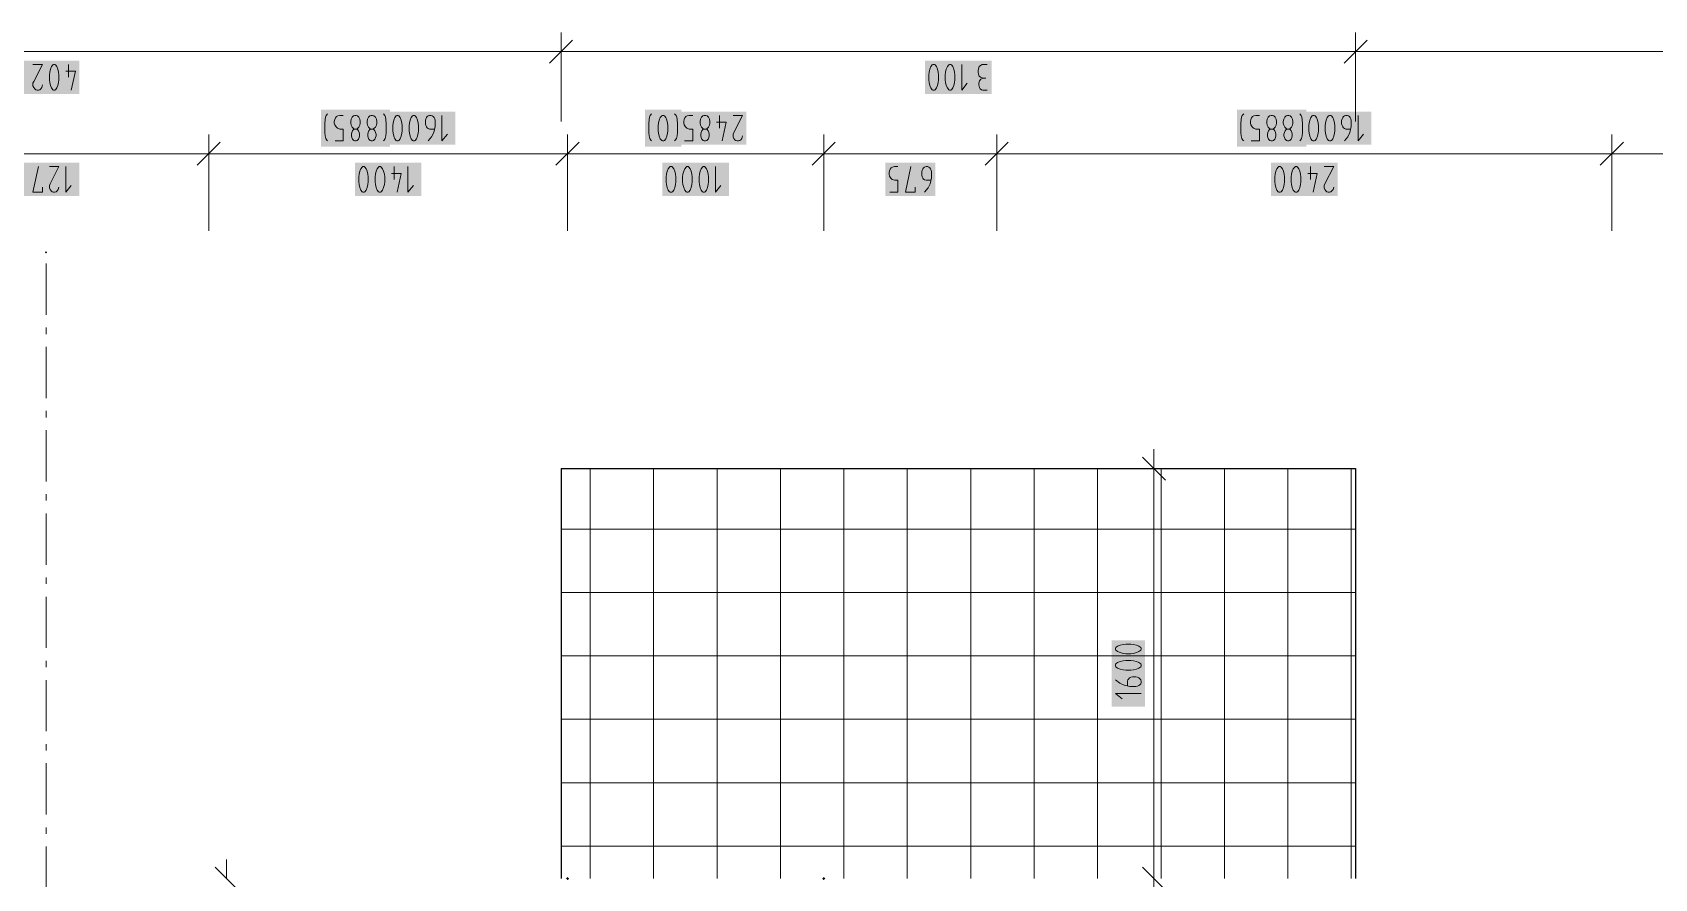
# Model space of a CAD drawing. Header units: millimetres. Extents: x 0 to 594, y 0 to 420.
# Drawn here: x 349.9 to 407.9, y 317 to 347.2 of the extents above; entities that cross this region are included whole.
import ezdxf

# ---------------------------------------------------------------- set-up
doc = ezdxf.new("R2010")
doc.units = ezdxf.units.MM
doc.header["$LTSCALE"] = 8
for name, color, linetype in [('PDF_Koty delkove', 7, 'Continuous'), ('PDF_Obecne 0.25', 7, 'Continuous'), ('PDF_Osy hlavni', 7, 'Continuous'), ('PDF_Srafy', 7, 'Continuous'), ('PDF_Steny sendvic', 7, 'Continuous')]:
    doc.layers.add(name, color=color, linetype=linetype)

msp = doc.modelspace()

# ---------------------------------------------------------------- linework, layer by layer
at = {"layer": 'PDF_Koty delkove', "lineweight": 18}
for points in [[(369.252, 346.921), (368.427, 346.097)], [(368.84, 347.196), (368.84, 346.509), (368.84, 345.822)], [(397.644, 346.921), (396.82, 346.097)], [(397.232, 347.196), (397.232, 346.509), (397.232, 345.822)], [(527.974, 346.509), (471.922, 346.509), (462.114, 346.509), (428.326, 346.509), (397.232, 346.509), (368.84, 346.509), (332.021, 346.509), (303.629, 346.509), (287.51, 346.509), (267.721, 346.509), (262.8, 346.509)], [(368.84, 346.509), (368.84, 346.189)], [(368.84, 346.189), (368.84, 344.01)], [(397.232, 346.509), (397.232, 346.189), (397.232, 344.01)], [(349.965, 346.051), (350.308, 346.051), (349.99, 345.44), (349.965, 345.379), (349.965, 345.287), (349.99, 345.227), (350.026, 345.181), (350.063, 345.15), (350.112, 345.135), (350.161, 345.135), (350.21, 345.15), (350.247, 345.181), (350.283, 345.227), (350.308, 345.318)], [(350.553, 345.684), (350.553, 345.501), (350.565, 345.41), (350.589, 345.303), (350.626, 345.211), (350.674, 345.15), (350.699, 345.135), (350.748, 345.135), (350.773, 345.15), (350.821, 345.211), (350.858, 345.303), (350.883, 345.41), (350.895, 345.501), (350.895, 345.684), (350.883, 345.776), (350.858, 345.883), (350.821, 345.974), (350.773, 346.036), (350.748, 346.051), (350.699, 346.051), (350.674, 346.036), (350.626, 345.974), (350.589, 345.883), (350.565, 345.776), (350.553, 345.684)], [(351.14, 345.807), (351.482, 345.807), (351.335, 345.135)], [(351.237, 346.051), (351.237, 345.593)], [(382.571, 345.684), (382.571, 345.501), (382.583, 345.41), (382.607, 345.303), (382.644, 345.211), (382.692, 345.15), (382.717, 345.135), (382.766, 345.135), (382.791, 345.15), (382.839, 345.211), (382.876, 345.303), (382.901, 345.41), (382.913, 345.501), (382.913, 345.684), (382.901, 345.776), (382.876, 345.883), (382.839, 345.974), (382.791, 346.036), (382.766, 346.051), (382.717, 346.051), (382.692, 346.036), (382.644, 345.974), (382.607, 345.883), (382.583, 345.776), (382.571, 345.684)], [(383.158, 346.051), (383.158, 345.135), (383.353, 345.379)], [(384.063, 346.051), (383.892, 346.051), (383.831, 346.02), (383.782, 345.974), (383.757, 345.898), (383.745, 345.837), (383.745, 345.776), (383.757, 345.7), (383.782, 345.639), (383.831, 345.593), (383.916, 345.562)], [(384.063, 345.135), (383.916, 345.135), (383.867, 345.15), (383.818, 345.181), (383.793, 345.227), (383.769, 345.318), (383.769, 345.379), (383.793, 345.471), (383.842, 345.532), (383.916, 345.562), (384.013, 345.562)], [(360.491, 343.317), (360.466, 343.347), (360.43, 343.409), (360.406, 343.499), (360.393, 343.622), (360.393, 343.927), (360.406, 344.08), (360.417, 344.171), (360.442, 344.233), (360.491, 344.293)], [(360.748, 343.897), (360.735, 343.957), (360.735, 344.019), (360.748, 344.08), (360.772, 344.14), (360.809, 344.186), (360.857, 344.217), (360.93, 344.233), (361.053, 344.233)], [(360.76, 343.317), (361.053, 343.317), (361.053, 343.744), (360.93, 343.744), (360.845, 343.775), (360.796, 343.821), (360.748, 343.897)], [(362.494, 344.293), (362.543, 344.233), (362.567, 344.171), (362.579, 344.08), (362.592, 343.927), (362.592, 343.622), (362.579, 343.499), (362.554, 343.409), (362.518, 343.347), (362.494, 343.317)], [(363.04, 344.217), (363.015, 344.233), (362.967, 344.233), (362.942, 344.217), (362.894, 344.156), (362.857, 344.064), (362.833, 343.957), (362.82, 343.866)], [(362.82, 343.866), (362.82, 343.682), (362.833, 343.592), (362.857, 343.485), (362.894, 343.393), (362.942, 343.332), (362.967, 343.317), (363.015, 343.317), (363.04, 343.332), (363.089, 343.393), (363.125, 343.485), (363.15, 343.592), (363.163, 343.682), (363.163, 343.866), (363.15, 343.957), (363.125, 344.064), (363.089, 344.156), (363.04, 344.217)], [(364.31, 343.744), (364.139, 343.744), (364.09, 343.759), (364.054, 343.79), (364.029, 343.821), (364.005, 343.866), (363.993, 343.927), (363.993, 344.049), (364.005, 344.11), (364.029, 344.156), (364.054, 344.186), (364.09, 344.217), (364.139, 344.233), (364.188, 344.233)], [(364.188, 344.233), (364.237, 344.217), (364.273, 344.186), (364.298, 344.156), (364.323, 344.11), (364.335, 344.049), (364.335, 343.835), (364.286, 343.622), (364.213, 343.469), (364.09, 343.317)], [(364.579, 344.233), (364.579, 343.317), (364.774, 343.561)], [(372.068, 343.317), (372.043, 343.347), (372.007, 343.409), (371.982, 343.499), (371.97, 343.622), (371.97, 343.927), (371.982, 344.08), (371.994, 344.171), (372.019, 344.233), (372.068, 344.293)], [(372.312, 343.682), (372.325, 343.592), (372.349, 343.485), (372.385, 343.393), (372.434, 343.332), (372.459, 343.317), (372.507, 343.317), (372.532, 343.332), (372.58, 343.393), (372.617, 343.485), (372.642, 343.592), (372.654, 343.682), (372.654, 343.866), (372.642, 343.957), (372.617, 344.064), (372.58, 344.156), (372.532, 344.217), (372.507, 344.233), (372.459, 344.233), (372.434, 344.217), (372.385, 344.156), (372.349, 344.064), (372.325, 343.957), (372.312, 343.866)], [(372.312, 343.866), (372.312, 343.682)], [(372.898, 344.293), (372.947, 344.233), (372.971, 344.171), (372.984, 344.08), (372.996, 343.927), (372.996, 343.622), (372.984, 343.499), (372.959, 343.409), (372.922, 343.347), (372.898, 343.317)], [(373.249, 343.317), (373.542, 343.317), (373.542, 343.744), (373.42, 343.744), (373.335, 343.775), (373.286, 343.821), (373.237, 343.897), (373.225, 343.957), (373.225, 344.019), (373.237, 344.08), (373.262, 344.14), (373.298, 344.186), (373.347, 344.217), (373.42, 344.233), (373.542, 344.233)], [(374.104, 344.171), (374.055, 344.217), (374.006, 344.233), (373.958, 344.233), (373.908, 344.217), (373.859, 344.171), (373.823, 344.095), (373.811, 344.019)], [(373.811, 344.019), (373.811, 343.957), (373.823, 343.881), (373.859, 343.805), (373.908, 343.759), (373.933, 343.744), (374.031, 343.744), (374.055, 343.759), (374.104, 343.805), (374.141, 343.881), (374.153, 343.957), (374.153, 344.019), (374.141, 344.095), (374.104, 344.171)], [(374.397, 343.988), (374.739, 343.988), (374.592, 343.317)], [(374.495, 344.233), (374.495, 343.775)], [(374.983, 344.233), (375.326, 344.233), (375.008, 343.622), (374.983, 343.561), (374.983, 343.469), (375.008, 343.409), (375.044, 343.363), (375.081, 343.332), (375.13, 343.317), (375.178, 343.317), (375.227, 343.332), (375.264, 343.363), (375.301, 343.409), (375.326, 343.499)], [(393.209, 343.347), (393.172, 343.409), (393.148, 343.499), (393.136, 343.622), (393.136, 343.927), (393.148, 344.08), (393.16, 344.171), (393.185, 344.233), (393.234, 344.293)], [(393.502, 343.317), (393.795, 343.317), (393.795, 343.744), (393.673, 343.744), (393.588, 343.775), (393.539, 343.821), (393.49, 343.897), (393.478, 343.957), (393.478, 344.019), (393.49, 344.08), (393.515, 344.14), (393.551, 344.186), (393.6, 344.217), (393.673, 344.233), (393.795, 344.233)], [(394.162, 343.759), (394.186, 343.744), (394.284, 343.744), (394.308, 343.759), (394.357, 343.805), (394.394, 343.881), (394.406, 343.957), (394.406, 344.019), (394.394, 344.095), (394.357, 344.171), (394.308, 344.217), (394.259, 344.233), (394.211, 344.233), (394.162, 344.217), (394.113, 344.171), (394.077, 344.095), (394.064, 344.019)], [(394.064, 344.019), (394.064, 343.957), (394.077, 343.881), (394.113, 343.805), (394.162, 343.759)], [(395.236, 344.293), (395.285, 344.233), (395.31, 344.171)], [(395.31, 344.171), (395.322, 344.08), (395.334, 343.927), (395.334, 343.622), (395.322, 343.499), (395.297, 343.409), (395.26, 343.347), (395.236, 343.317)], [(397.053, 343.744), (396.882, 343.744), (396.833, 343.759), (396.796, 343.79), (396.772, 343.821), (396.748, 343.866), (396.735, 343.927), (396.735, 344.049), (396.748, 344.11), (396.772, 344.156), (396.796, 344.186), (396.833, 344.217), (396.882, 344.233), (396.93, 344.233), (396.979, 344.217), (397.016, 344.186), (397.04, 344.156), (397.065, 344.11), (397.078, 344.049), (397.078, 343.835), (397.029, 343.622), (396.955, 343.469), (396.833, 343.317)], [(397.322, 344.233), (397.322, 343.317), (397.517, 343.561)], [(356.658, 343.271), (355.834, 342.447)], [(356.246, 343.546), (356.246, 342.859), (356.246, 342.172)], [(361.541, 343.744), (361.566, 343.728), (361.602, 343.682), (361.626, 343.622), (361.639, 343.561), (361.639, 343.499), (361.626, 343.439), (361.602, 343.377), (361.553, 343.332), (361.516, 343.317), (361.468, 343.317), (361.431, 343.332), (361.382, 343.377), (361.358, 343.439), (361.346, 343.499), (361.346, 343.561), (361.358, 343.622), (361.382, 343.682), (361.419, 343.728), (361.443, 343.744)], [(362.127, 343.744), (362.152, 343.728), (362.188, 343.682), (362.212, 343.622), (362.225, 343.561), (362.225, 343.499), (362.212, 343.439), (362.188, 343.377), (362.139, 343.332), (362.103, 343.317), (362.054, 343.317), (362.018, 343.332), (361.968, 343.377), (361.944, 343.439), (361.932, 343.499)], [(361.932, 343.499), (361.932, 343.561), (361.944, 343.622), (361.968, 343.682), (362.005, 343.728), (362.029, 343.744)], [(369.481, 343.271), (368.656, 342.447)], [(369.069, 343.546), (369.069, 342.859), (369.069, 342.172)], [(374.031, 343.744), (374.055, 343.728), (374.092, 343.682), (374.116, 343.622), (374.128, 343.561), (374.128, 343.499), (374.116, 343.439), (374.092, 343.377), (374.043, 343.332), (374.006, 343.317), (373.958, 343.317), (373.921, 343.332), (373.872, 343.377), (373.848, 343.439), (373.835, 343.499), (373.835, 343.561), (373.848, 343.622), (373.872, 343.682), (373.908, 343.728), (373.933, 343.744)], [(378.639, 343.271), (377.815, 342.447)], [(378.227, 343.546), (378.227, 342.859), (378.227, 342.172)], [(384.822, 343.271), (383.997, 342.447)], [(384.41, 342.859), (384.41, 343.546)], [(393.234, 343.317), (393.209, 343.347)], [(394.284, 343.744), (394.308, 343.728), (394.345, 343.682), (394.369, 343.622), (394.381, 343.561), (394.381, 343.499), (394.369, 343.439), (394.345, 343.377), (394.296, 343.332), (394.259, 343.317), (394.211, 343.317), (394.174, 343.332), (394.125, 343.377), (394.101, 343.439), (394.088, 343.499), (394.088, 343.561), (394.101, 343.622), (394.125, 343.682), (394.162, 343.728), (394.186, 343.744)], [(394.87, 343.744), (394.894, 343.728), (394.931, 343.682), (394.955, 343.622), (394.968, 343.561), (394.968, 343.499), (394.955, 343.439), (394.931, 343.377), (394.882, 343.332), (394.845, 343.317), (394.797, 343.317), (394.76, 343.332), (394.711, 343.377), (394.687, 343.439), (394.674, 343.499), (394.674, 343.561), (394.687, 343.622), (394.711, 343.682), (394.748, 343.728), (394.772, 343.744)], [(406.803, 343.271), (405.978, 342.447)], [(406.391, 343.546), (406.391, 342.859), (406.391, 342.172)], [(415.504, 342.859), (406.391, 342.859), (384.41, 342.859), (378.227, 342.859), (369.069, 342.859), (356.246, 342.859), (344.615, 342.859), (331.792, 342.859), (322.634, 342.859), (316.497, 342.859), (294.516, 342.859), (285.586, 342.859), (269.101, 342.859), (267.721, 342.859), (262.8, 342.859)], [(356.246, 342.859), (356.246, 342.538), (356.246, 340.111)], [(369.069, 342.859), (369.069, 342.538), (369.069, 340.111)], [(378.227, 342.859), (378.227, 342.538), (378.227, 340.111)], [(384.41, 342.859), (384.41, 342.172)], [(384.41, 342.859), (384.41, 342.538), (384.41, 340.111)], [(406.391, 342.859), (406.391, 342.538), (406.391, 340.111)], [(350.308, 341.667), (350.308, 341.485), (349.965, 341.485), (350.161, 342.401)], [(350.553, 342.401), (350.895, 342.401), (350.577, 341.79), (350.553, 341.729), (350.553, 341.637), (350.577, 341.577), (350.613, 341.531), (350.65, 341.5), (350.699, 341.485), (350.748, 341.485), (350.797, 341.5), (350.834, 341.531), (350.87, 341.577), (350.895, 341.667)], [(351.14, 342.401), (351.14, 341.485), (351.335, 341.729)], [(362.535, 342.034), (362.523, 342.125), (362.498, 342.233), (362.461, 342.324), (362.413, 342.386), (362.388, 342.401), (362.339, 342.401), (362.314, 342.386), (362.266, 342.324), (362.229, 342.233), (362.205, 342.125), (362.192, 342.034)], [(362.192, 342.034), (362.192, 341.851), (362.205, 341.76), (362.229, 341.653), (362.266, 341.561), (362.314, 341.5), (362.339, 341.485), (362.388, 341.485), (362.413, 341.5), (362.461, 341.561), (362.498, 341.653), (362.523, 341.76), (362.535, 341.851), (362.535, 342.034)], [(362.779, 342.157), (363.122, 342.157), (362.975, 341.485)], [(362.877, 342.401), (362.877, 341.943)], [(363.367, 342.401), (363.367, 341.485), (363.562, 341.729)], [(372.633, 341.653), (372.669, 341.561), (372.718, 341.5), (372.743, 341.485), (372.791, 341.485), (372.816, 341.5), (372.864, 341.561), (372.901, 341.653), (372.926, 341.76), (372.939, 341.851), (372.939, 342.034), (372.926, 342.125), (372.901, 342.233), (372.864, 342.324), (372.816, 342.386), (372.791, 342.401), (372.743, 342.401), (372.718, 342.386), (372.669, 342.324), (372.633, 342.233), (372.608, 342.125), (372.596, 342.034)], [(372.596, 342.034), (372.596, 341.851), (372.608, 341.76), (372.633, 341.653)], [(373.77, 342.034), (373.77, 341.851), (373.782, 341.76), (373.807, 341.653), (373.843, 341.561), (373.892, 341.5), (373.917, 341.485), (373.965, 341.485), (373.99, 341.5), (374.039, 341.561), (374.075, 341.653), (374.1, 341.76), (374.113, 341.851), (374.113, 342.034), (374.1, 342.125), (374.075, 342.233), (374.039, 342.324), (373.99, 342.386), (373.965, 342.401), (373.917, 342.401), (373.892, 342.386), (373.843, 342.324), (373.807, 342.233), (373.782, 342.125), (373.77, 342.034)], [(374.357, 342.401), (374.357, 341.485), (374.552, 341.729)], [(380.584, 341.485), (380.878, 341.485), (380.878, 341.912), (380.755, 341.912), (380.67, 341.943), (380.621, 341.989), (380.572, 342.065), (380.56, 342.125), (380.56, 342.187), (380.572, 342.248), (380.597, 342.309), (380.633, 342.354), (380.682, 342.386), (380.755, 342.401), (380.878, 342.401)], [(381.49, 341.667), (381.49, 341.485), (381.147, 341.485), (381.342, 342.401)], [(382.052, 341.912), (381.881, 341.912), (381.832, 341.928), (381.795, 341.958), (381.771, 341.989), (381.747, 342.034), (381.734, 342.095), (381.734, 342.217), (381.747, 342.278), (381.771, 342.324), (381.795, 342.354), (381.832, 342.386), (381.881, 342.401), (381.929, 342.401), (381.978, 342.386), (382.015, 342.354), (382.039, 342.324), (382.064, 342.278), (382.077, 342.217), (382.077, 342.004), (382.028, 341.79), (381.954, 341.637), (381.832, 341.485)], [(394.935, 342.034), (394.935, 341.851), (394.947, 341.76), (394.972, 341.653), (395.008, 341.561), (395.057, 341.5), (395.082, 341.485), (395.13, 341.485), (395.155, 341.5), (395.204, 341.561), (395.24, 341.653), (395.265, 341.76), (395.278, 341.851), (395.278, 342.034), (395.265, 342.125), (395.24, 342.233), (395.204, 342.324), (395.155, 342.386), (395.13, 342.401), (395.082, 342.401), (395.057, 342.386), (395.008, 342.324), (394.972, 342.233)], [(394.972, 342.233), (394.947, 342.125), (394.935, 342.034)], [(395.522, 342.157), (395.865, 342.157), (395.717, 341.485)], [(395.62, 342.401), (395.62, 341.943)], [(396.109, 342.401), (396.452, 342.401), (396.133, 341.79), (396.109, 341.729), (396.109, 341.637), (396.133, 341.577), (396.17, 341.531), (396.207, 341.5), (396.256, 341.485), (396.304, 341.485), (396.354, 341.5), (396.39, 341.531), (396.427, 341.577), (396.452, 341.667)], [(390.026, 331.61), (390.026, 332.297)], [(390.713, 331.61), (390.026, 331.61), (389.339, 331.61)], [(390.438, 331.198), (389.614, 332.022)], [(390.026, 236.313), (390.026, 238.603), (390.026, 241.075), (390.026, 242.5), (390.026, 268.231), (390.026, 269.559), (390.026, 313.476), (390.026, 316.956), (390.026, 331.61)], [(389.201, 325.335), (389.018, 325.335), (388.927, 325.323), (388.82, 325.298), (388.728, 325.262), (388.667, 325.213), (388.652, 325.188), (388.652, 325.14), (388.667, 325.115), (388.728, 325.066), (388.82, 325.03), (388.927, 325.005), (389.018, 324.992), (389.201, 324.992), (389.292, 325.005), (389.4, 325.03), (389.491, 325.066), (389.553, 325.115), (389.568, 325.14), (389.568, 325.188), (389.553, 325.213), (389.491, 325.262), (389.4, 325.298)], [(389.4, 325.298), (389.292, 325.323), (389.201, 325.335)], [(389.384, 323.818), (389.171, 323.818), (388.957, 323.867), (388.804, 323.941), (388.652, 324.063)], [(389.079, 323.843), (389.079, 324.014), (389.095, 324.063), (389.125, 324.1), (389.156, 324.124), (389.201, 324.148), (389.262, 324.161), (389.384, 324.161), (389.445, 324.148), (389.491, 324.124), (389.521, 324.1), (389.553, 324.063), (389.568, 324.014), (389.568, 323.966), (389.553, 323.916), (389.521, 323.88), (389.491, 323.856), (389.445, 323.831), (389.384, 323.818)], [(389.568, 323.574), (388.652, 323.574), (388.896, 323.379)], [(357.3, 316.544), (356.475, 317.368)], [(356.887, 316.956), (356.887, 317.643)], [(390.438, 316.544), (389.614, 317.368)]]:
    msp.add_lwpolyline(points, dxfattribs=at)
for points in [[(381.984, 345.684), (381.984, 345.501), (381.996, 345.41), (382.02, 345.303), (382.057, 345.211), (382.105, 345.15), (382.13, 345.135), (382.179, 345.135), (382.204, 345.15), (382.252, 345.211), (382.289, 345.303), (382.314, 345.41), (382.326, 345.501), (382.326, 345.684), (382.314, 345.776), (382.289, 345.883), (382.252, 345.974), (382.204, 346.036), (382.179, 346.051), (382.13, 346.051), (382.105, 346.036), (382.057, 345.974), (382.02, 345.883), (381.996, 345.776)], [(361.322, 344.019), (361.322, 343.957), (361.334, 343.881), (361.37, 343.805), (361.419, 343.759), (361.443, 343.744), (361.541, 343.744), (361.566, 343.759), (361.615, 343.805), (361.651, 343.881), (361.664, 343.957), (361.664, 344.019), (361.651, 344.095), (361.615, 344.171), (361.566, 344.217), (361.516, 344.233), (361.468, 344.233), (361.419, 344.217), (361.37, 344.171), (361.334, 344.095)], [(361.908, 344.019), (361.908, 343.957), (361.92, 343.881), (361.956, 343.805), (362.005, 343.759), (362.029, 343.744), (362.127, 343.744), (362.152, 343.759), (362.201, 343.805), (362.237, 343.881), (362.25, 343.957), (362.25, 344.019), (362.237, 344.095), (362.201, 344.171), (362.152, 344.217), (362.103, 344.233), (362.054, 344.233), (362.005, 344.217), (361.956, 344.171), (361.92, 344.095)], [(363.407, 343.866), (363.407, 343.682), (363.419, 343.592), (363.443, 343.485), (363.48, 343.393), (363.528, 343.332), (363.553, 343.317), (363.602, 343.317), (363.626, 343.332), (363.675, 343.393), (363.711, 343.485), (363.736, 343.592), (363.749, 343.682), (363.749, 343.866), (363.736, 343.957), (363.711, 344.064), (363.675, 344.156), (363.626, 344.217), (363.602, 344.233), (363.553, 344.233), (363.528, 344.217), (363.48, 344.156), (363.443, 344.064), (363.419, 343.957)], [(394.65, 344.019), (394.65, 343.957), (394.663, 343.881), (394.699, 343.805), (394.748, 343.759), (394.772, 343.744), (394.87, 343.744), (394.894, 343.759), (394.943, 343.805), (394.98, 343.881), (394.992, 343.957), (394.992, 344.019), (394.98, 344.095), (394.943, 344.171), (394.894, 344.217), (394.845, 344.233), (394.797, 344.233), (394.748, 344.217), (394.699, 344.171), (394.663, 344.095)], [(395.563, 343.866), (395.563, 343.682), (395.576, 343.592), (395.6, 343.485), (395.636, 343.393), (395.685, 343.332), (395.71, 343.317), (395.758, 343.317), (395.783, 343.332), (395.831, 343.393), (395.868, 343.485), (395.893, 343.592), (395.905, 343.682), (395.905, 343.866), (395.893, 343.957), (395.868, 344.064), (395.831, 344.156), (395.783, 344.217), (395.758, 344.233), (395.71, 344.233), (395.685, 344.217), (395.636, 344.156), (395.6, 344.064), (395.576, 343.957)], [(396.149, 343.866), (396.149, 343.682), (396.162, 343.592), (396.186, 343.485), (396.223, 343.393), (396.271, 343.332), (396.296, 343.317), (396.344, 343.317), (396.369, 343.332), (396.417, 343.393), (396.454, 343.485), (396.479, 343.592), (396.491, 343.682), (396.491, 343.866), (396.479, 343.957), (396.454, 344.064), (396.417, 344.156), (396.369, 344.217), (396.344, 344.233), (396.296, 344.233), (396.271, 344.217), (396.223, 344.156), (396.186, 344.064), (396.162, 343.957)], [(361.605, 342.034), (361.605, 341.851), (361.618, 341.76), (361.642, 341.653), (361.679, 341.561), (361.727, 341.5), (361.752, 341.485), (361.8, 341.485), (361.825, 341.5), (361.874, 341.561), (361.911, 341.653), (361.936, 341.76), (361.948, 341.851), (361.948, 342.034), (361.936, 342.125), (361.911, 342.233), (361.874, 342.324), (361.825, 342.386), (361.8, 342.401), (361.752, 342.401), (361.727, 342.386), (361.679, 342.324), (361.642, 342.233), (361.618, 342.125)], [(373.183, 342.034), (373.183, 341.851), (373.195, 341.76), (373.22, 341.653), (373.256, 341.561), (373.305, 341.5), (373.33, 341.485), (373.378, 341.485), (373.403, 341.5), (373.452, 341.561), (373.488, 341.653), (373.513, 341.76), (373.526, 341.851), (373.526, 342.034), (373.513, 342.125), (373.488, 342.233), (373.452, 342.324), (373.403, 342.386), (373.378, 342.401), (373.33, 342.401), (373.305, 342.386), (373.256, 342.324), (373.22, 342.233), (373.195, 342.125)], [(394.348, 342.034), (394.348, 341.851), (394.36, 341.76), (394.385, 341.653), (394.421, 341.561), (394.47, 341.5), (394.495, 341.485), (394.543, 341.485), (394.568, 341.5), (394.617, 341.561), (394.653, 341.653), (394.678, 341.76), (394.691, 341.851), (394.691, 342.034), (394.678, 342.125), (394.653, 342.233), (394.617, 342.324), (394.568, 342.386), (394.543, 342.401), (394.495, 342.401), (394.47, 342.386), (394.421, 342.324), (394.385, 342.233), (394.36, 342.125)], [(389.201, 324.748), (389.018, 324.748), (388.927, 324.735), (388.82, 324.711), (388.728, 324.675), (388.667, 324.626), (388.652, 324.601), (388.652, 324.553), (388.667, 324.528), (388.728, 324.479), (388.82, 324.443), (388.927, 324.418), (389.018, 324.405), (389.201, 324.405), (389.292, 324.418), (389.4, 324.443), (389.491, 324.479), (389.553, 324.528), (389.568, 324.553), (389.568, 324.601), (389.553, 324.626), (389.491, 324.675), (389.4, 324.711), (389.292, 324.735)]]:
    msp.add_lwpolyline(points, close=True, dxfattribs=at)
at = {"layer": 'PDF_Koty delkove', "color": 7, "lineweight": 18, "true_color": 0xffffff, "transparency": 33554559}
for points in [[(351.62, 346.189), (349.241, 346.189), (351.62, 344.998), (349.241, 344.998)], [(384.225, 346.189), (381.846, 346.189), (384.225, 344.998), (381.846, 344.998)], [(362.729, 344.431), (360.256, 344.431), (362.729, 343.119), (360.256, 343.119)], [(365.059, 344.37), (362.683, 344.37), (365.059, 343.18), (362.683, 343.18)], [(373.134, 344.431), (371.833, 344.431), (373.134, 343.119), (371.833, 343.119)], [(375.463, 344.37), (373.088, 344.37), (375.463, 343.18), (373.088, 343.18)], [(395.472, 344.431), (392.999, 344.431), (395.472, 343.119), (392.999, 343.119)], [(397.801, 344.37), (395.426, 344.37), (397.801, 343.18), (395.426, 343.18)], [(351.62, 342.538), (349.241, 342.538), (351.62, 341.348), (349.241, 341.348)], [(363.847, 342.538), (361.468, 342.538), (363.847, 341.348), (361.468, 341.348)], [(374.837, 342.538), (372.459, 342.538), (374.837, 341.348), (372.459, 341.348)], [(382.214, 342.538), (380.423, 342.538), (382.214, 341.348), (380.423, 341.348)], [(396.589, 342.538), (394.211, 342.538), (396.589, 341.348), (394.211, 341.348)], [(389.706, 323.094), (389.706, 325.472), (388.515, 323.094), (388.515, 325.472)]]:
    msp.add_solid(points, dxfattribs=at)
at = {"layer": 'PDF_Obecne 0.25', "lineweight": 25}
for points in [[(368.84, 331.61), (368.84, 316.956)], [(368.84, 331.61), (397.232, 331.61)], [(397.232, 331.61), (397.232, 316.956)]]:
    msp.add_lwpolyline(points, dxfattribs=at)
at = {"layer": 'PDF_Osy hlavni', "lineweight": 18}
for points in [[(350.431, 337.103), (350.431, 338.935)], [(350.431, 336.416), (350.431, 336.645)], [(350.431, 334.126), (350.431, 335.958)], [(350.431, 333.44), (350.431, 333.668)], [(350.431, 331.15), (350.431, 332.982)], [(350.431, 330.463), (350.431, 330.692)], [(350.431, 328.173), (350.431, 330.005)], [(350.431, 327.486), (350.431, 327.715)], [(350.431, 325.197), (350.431, 327.028)], [(350.431, 324.51), (350.431, 324.739)], [(350.431, 322.22), (350.431, 324.052)], [(350.431, 321.533), (350.431, 321.762)], [(350.431, 319.243), (350.431, 321.075)], [(350.431, 318.557), (350.431, 318.785)], [(350.431, 316.267), (350.431, 318.099)]]:
    msp.add_lwpolyline(points, dxfattribs=at)
at = {"layer": 'PDF_Osy hlavni', "lineweight": 18, "transparency": 33554559}
msp.add_solid([(350.431, 339.294), (350.389, 339.336), (350.472, 339.336), (350.431, 339.377)], dxfattribs=at)
at = {"layer": 'PDF_Srafy', "lineweight": 9}
for points in [[(381.213, 331.61), (381.213, 327.181), (376.679, 327.181), (372.146, 327.181), (368.84, 327.181)], [(378.946, 331.61), (378.946, 329.448), (374.412, 329.448), (369.879, 329.448), (368.84, 329.448)], [(385.746, 331.61), (385.746, 327.181), (385.746, 322.648), (385.746, 318.115), (381.213, 318.115), (376.679, 318.115), (372.146, 318.115), (368.84, 318.115)], [(369.879, 331.61), (369.879, 329.448), (369.879, 324.915), (369.879, 320.381), (369.879, 316.956)], [(372.146, 331.61), (372.146, 327.181), (372.146, 322.648), (372.146, 318.115), (372.146, 316.956)], [(374.412, 331.61), (374.412, 329.448), (374.412, 324.915), (374.412, 320.381), (374.412, 316.956)], [(376.679, 331.61), (376.679, 327.181), (376.679, 322.648), (376.679, 318.115), (376.679, 316.956)], [(383.479, 331.61), (383.479, 329.448), (383.479, 324.915)], [(388.013, 331.61), (388.013, 329.448), (388.013, 324.915), (388.013, 320.381), (388.013, 316.956)], [(390.279, 331.61), (390.279, 327.181), (390.279, 322.648), (390.279, 318.115), (390.279, 316.956)], [(392.546, 331.61), (392.546, 329.448), (392.546, 324.915), (392.546, 320.381), (392.546, 316.956)], [(394.813, 331.61), (394.813, 327.181), (394.813, 322.648), (394.813, 318.115), (394.813, 316.956)], [(397.079, 331.61), (397.079, 329.448), (397.079, 324.915), (397.079, 320.381), (397.079, 316.956)], [(397.232, 329.448), (397.079, 329.448), (392.546, 329.448), (388.013, 329.448), (383.479, 329.448), (378.946, 329.448)], [(378.946, 329.448), (378.946, 324.915), (378.946, 320.381), (378.946, 316.956)], [(397.232, 327.181), (394.813, 327.181), (390.279, 327.181), (385.746, 327.181), (381.213, 327.181), (381.213, 322.648), (381.213, 318.115), (381.213, 316.956)], [(368.84, 320.381), (369.879, 320.381), (374.412, 320.381), (378.946, 320.381), (383.479, 320.381), (383.479, 324.915), (378.946, 324.915), (374.412, 324.915), (369.879, 324.915), (368.84, 324.915)], [(397.232, 324.915), (397.079, 324.915), (392.546, 324.915), (388.013, 324.915), (383.479, 324.915)], [(397.232, 322.648), (394.813, 322.648), (390.279, 322.648), (385.746, 322.648), (381.213, 322.648), (376.679, 322.648), (372.146, 322.648), (368.84, 322.648)], [(397.232, 320.381), (397.079, 320.381), (392.546, 320.381), (388.013, 320.381), (383.479, 320.381)], [(383.479, 320.381), (383.479, 316.956)], [(397.232, 318.115), (394.813, 318.115), (390.279, 318.115), (385.746, 318.115)], [(385.746, 318.115), (385.746, 316.956)]]:
    msp.add_lwpolyline(points, dxfattribs=at)
at = {"layer": 'PDF_Steny sendvic', "lineweight": 25, "transparency": 33554559}
for points in [[(369.126, 316.956), (369.069, 316.899), (369.069, 317.013), (369.011, 316.956)], [(378.285, 316.956), (378.227, 316.899), (378.227, 317.013), (378.17, 316.956)]]:
    msp.add_solid(points, dxfattribs=at)

doc.saveas('drawing.dxf')
